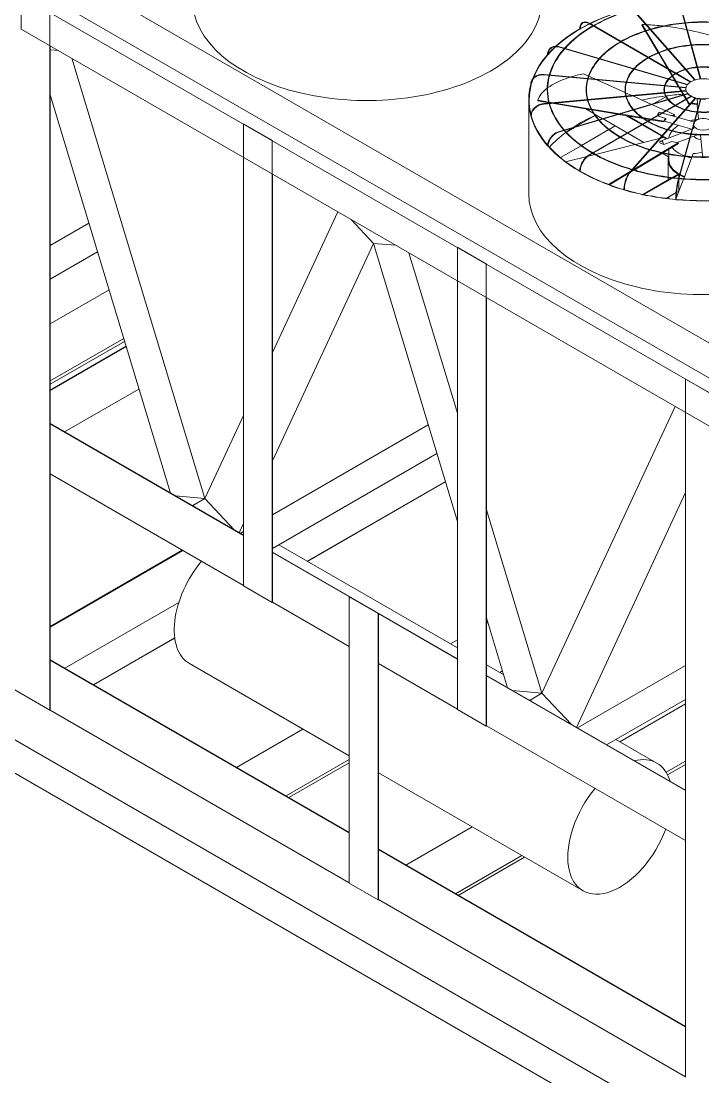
# Model space of a CAD drawing. Header units: millimetres. Extents: x -312439 to 477422, y -331570 to 212570.
# Drawn here: x 396487 to 397510, y 90153 to 91738 of the extents above; entities that cross this region are included whole.
import ezdxf

# ---------------------------------------------------------------- set-up
doc = ezdxf.new("R2010")
doc.units = ezdxf.units.MM

msp = doc.modelspace()

# ---------------------------------------------------------------- linework, layer by layer
at = {"color": 0, "linetype": 'Continuous', "lineweight": 0, "extrusion": (8.40036e-17, 0.816497, 0.57735)}
for p, q in [((394450.495, 92951.731), (398522.515, 90600.749)), ((398522.515, 89477.653), (394320.574, 91903.644)), ((394320.574, 91853.638), (398522.515, 89427.646)), ((398587.475, 90638.253), (396551.898, 91813.494)), ((396486.938, 91725.983), (396486.938, 91775.99)), ((398541.137, 90612), (396505.993, 91786.991)), ((397472.794, 91773.748), (397506.387, 91651.293)), ((397473.385, 91773.91), (397507.006, 91651.352)), ((397400.786, 91760.106), (397498.286, 91649.627)), ((397401.245, 91760.511), (397498.927, 91649.826)), ((396529.812, 91751.236), (396529.812, 90703.15)), ((398522.515, 90550.742), (396486.938, 91725.983)), ((397491.585, 91646.55), (397339.553, 91734.326)), ((397492.177, 91646.916), (397339.859, 91734.856)), ((397418.786, 91731.883), (397419.156, 91732.85)), ((397423.748, 91723.542), (397418.786, 91731.883)), ((397419.156, 91732.85), (397424.54, 91723.802)), ((397443.249, 91690.768), (397424.069, 91723.003)), ((397424.861, 91723.262), (397444.011, 91691.076)), ((396530.245, 91700.98), (396530.245, 90703.4)), ((396542.751, 91693.759), (396530.245, 91694.783)), ((397487.007, 91642.439), (397295.076, 91698.9)), ((397295.249, 91699.488), (397487.416, 91642.957)), ((396762.455, 91021.005), (396562.728, 91682.226)), ((397457.391, 91666.999), (397443.566, 91690.235)), ((397444.328, 91690.543), (397458.832, 91666.167)), ((397463.957, 91655.964), (397458.032, 91665.922)), ((397459.473, 91665.09), (397464.612, 91656.453)), ((397271.716, 91657.277), (397484.957, 91637.778)), ((397485.071, 91638.382), (397271.772, 91657.887)), ((397338.597, 91655.602), (397330.838, 91659.094)), ((397349.264, 91650.801), (397339.157, 91655.35)), ((397393.694, 91630.805), (397350.979, 91650.029)), ((397468.361, 91648.562), (397464.272, 91655.434)), ((397464.926, 91655.924), (397469.507, 91648.225)), ((397473.805, 91639.412), (397468.821, 91647.788)), ((397469.968, 91647.451), (397474.805, 91639.321)), ((397485.158, 91633.652), (397271.716, 91614.134)), ((397485.339, 91633.053), (397271.772, 91613.524)), ((397403.881, 91626.219), (397394.344, 91630.512)), ((397477.642, 91632.964), (397474.192, 91638.762)), ((397475.192, 91638.671), (397478.538, 91633.046)), ((397481.058, 91627.222), (397477.989, 91632.381)), ((397478.886, 91632.463), (397481.863, 91627.459)), ((397484.854, 91635.944), (397484.854, 91636.444)), ((396530.245, 91627.221), (396710.866, 91029.252)), ((397248.864, 91478.693), (397248.864, 91619.433)), ((397262.268, 91618.175), (397262.433, 91619.32)), ((397279.123, 91615.369), (397262.268, 91618.175)), ((397262.433, 91619.32), (397278.82, 91616.592)), ((397279.477, 91616.483), (397285.831, 91615.425)), ((397281.285, 91615.009), (397279.784, 91615.259)), ((397343.102, 91604.717), (397283.67, 91614.612)), ((397288.216, 91615.028), (397342.42, 91606.003)), ((397295.076, 91572.511), (397487.646, 91629.16)), ((397295.249, 91571.923), (397488.105, 91628.657)), ((397339.553, 91537.085), (397492.407, 91625.335)), ((397339.859, 91536.555), (397493.026, 91624.986)), ((397498.963, 91622.55), (397400.786, 91511.305)), ((397401.245, 91510.9), (397499.613, 91622.362)), ((397433.04, 91613.096), (397405.017, 91625.708)), ((397436.804, 91614.204), (397454.778, 91624.581)), ((397455.308, 91624.887), (397457.236, 91626)), ((397472.794, 91497.663), (397506.648, 91621.068)), ((397473.385, 91497.501), (397507.268, 91621.013)), ((397484.795, 91620.941), (397481.381, 91626.679)), ((397482.186, 91626.916), (397485.499, 91621.347)), ((397488.94, 91613.976), (397485.109, 91620.415)), ((397485.813, 91620.821), (397489.31, 91614.943)), ((397488.94, 91613.976), (397489.31, 91614.943)), ((397502.463, 91613.668), (397501.55, 91621.876)), ((397346.365, 91599.254), (397334.392, 91606.167)), ((397343.176, 91605.877), (397384.891, 91598.932)), ((397382.346, 91598.183), (397343.87, 91604.589)), ((397359.739, 91591.533), (397347.557, 91598.566)), ((397386.277, 91598.702), (397418.306, 91593.369)), ((397454.488, 91603.443), (397433.897, 91612.71)), ((397434.077, 91612.629), (397434.55, 91612.902)), ((397445.609, 91601.204), (397448.955, 91600.249)), ((397449.775, 91600.014), (397473.175, 91593.33)), ((397467.961, 91597.379), (397455.176, 91603.133)), ((397501.519, 91612.796), (397502.344, 91605.38)), ((397502.527, 91603.732), (397502.732, 91601.892)), ((397502.801, 91601.271), (397503.976, 91590.705)), ((396820.822, 91583.722), (396820.389, 91583.472)), ((396820.389, 91583.472), (396820.389, 90890.009)), ((396864.128, 91558.719), (396820.822, 91583.722)), ((397319.618, 91579.731), (397348.366, 91596.328)), ((397348.899, 91596.636), (397349.465, 91596.963)), ((397396.799, 91570.136), (397360.472, 91591.11)), ((397420.426, 91591.844), (397383.732, 91597.953)), ((397395.247, 91596.036), (397418.453, 91582.638)), ((397419.319, 91583.138), (397397.681, 91595.63)), ((397401.158, 91593.623), (397403.078, 91594.732)), ((397419.065, 91582.284), (397448.453, 91565.317)), ((397419.65, 91593.145), (397432.847, 91590.948)), ((397449.038, 91565.98), (397419.931, 91582.784)), ((397431.27, 91590.038), (397421.849, 91591.607)), ((397451.381, 91586.69), (397432.221, 91589.88)), ((397433.798, 91590.79), (397451.546, 91587.835)), ((397442.206, 91595.645), (397454.829, 91592.039)), ((397451.381, 91586.69), (397451.546, 91587.835)), ((397451.947, 91587.896), (397465.071, 91584.147)), ((397465.723, 91583.961), (397493.678, 91575.975)), ((397467.796, 91596.234), (397467.961, 91597.379)), ((397473.827, 91593.143), (397497.159, 91586.478)), ((397496.113, 91583.097), (397496.113, 91582.667)), ((397305.373, 91571.506), (397317.364, 91578.429)), ((397327.938, 91551.35), (397369.031, 91575.075)), ((397369.602, 91575.404), (397378.638, 91580.622)), ((397421.514, 91555.867), (397397.412, 91569.783)), ((397446.895, 91557.979), (397477.992, 91569.941)), ((397479.12, 91570.375), (397494.348, 91576.232)), ((397491.425, 91563.263), (397500.972, 91566.935)), ((397495.058, 91576.505), (397497.003, 91577.253)), ((397496.113, 91580.352), (397496.113, 91576.911)), ((397506.515, 91567.872), (397506.488, 91568.114)), ((397509.463, 91541.357), (397506.583, 91567.258)), ((396863.695, 91558.469), (396864.128, 91558.719)), ((396863.695, 91558.469), (396863.695, 90865.006)), ((397296.385, 91533.132), (397327.358, 91551.015)), ((397408.258, 91552.602), (397348.99, 91538.003)), ((397445.28, 91561.721), (397409.263, 91552.85)), ((397445.826, 91555.086), (397451.522, 91552.817)), ((397452.803, 91563.575), (397446.323, 91561.978)), ((397448.733, 91540.679), (397473.325, 91555.399)), ((397448.994, 91565.005), (397451.87, 91563.345)), ((397456.497, 91561.673), (397449.579, 91565.667)), ((397473.531, 91554.268), (397450.274, 91540.347)), ((397451.522, 91552.817), (397463.455, 91557.407)), ((397454.505, 91561.823), (397455.458, 91561.273)), ((397471.599, 91555.637), (397490.715, 91562.99)), ((397473.531, 91554.268), (397473.325, 91555.399)), ((397336.477, 91534.921), (397304.217, 91526.975)), ((397348.116, 91537.788), (397337.924, 91535.278)), ((397405.591, 91514.855), (397447.968, 91540.221)), ((397449.503, 91539.885), (397407.004, 91514.447)), ((397458.704, 91534.396), (397449.352, 91539.795)), ((397459.289, 91538.586), (397459.289, 91545.743)), ((397459.289, 91529.654), (397459.289, 91537.964)), ((397495.932, 91539.093), (397494.193, 91534.555)), ((397509.463, 91541.357), (397510.271, 91534.091)), ((397458.064, 91504.651), (397458.064, 91529.654)), ((397493.963, 91533.955), (397481.508, 91501.446)), ((396864.128, 91508.212), (396864.128, 90865.256)), ((397368.647, 91492.742), (397402.048, 91512.735)), ((397399.859, 91510.17), (397369.939, 91492.261)), ((397406.285, 91514.016), (397401.432, 91511.112)), ((397403.779, 91513.771), (397404.875, 91514.427)), ((397473.164, 91508.258), (397464.222, 91503.096)), ((397465.665, 91502.929), (397474.03, 91507.758)), ((397474.03, 91507.758), (397473.164, 91508.258)), ((397474.03, 91507.758), (397474.03, 91502.17)), ((397463.337, 91502.584), (397420.351, 91477.767)), ((397421.618, 91477.498), (397464.775, 91502.415)), ((397481.279, 91500.849), (397470.357, 91472.342)), ((397474.03, 91499.855), (397474.03, 91482.755)), ((397470.162, 91480.522), (397455.191, 91471.879)), ((397459.289, 91473.258), (397459.289, 91474.244)), ((397474.03, 91482.755), (397470.827, 91480.906)), ((397469.679, 91470.573), (397469.576, 91470.304)), ((396864.128, 91240.205), (396962.182, 91451.601)), ((397015.59, 91404.2), (396982.159, 91440.067)), ((396982.159, 91440.067), (397015.59, 91404.2)), ((396588.362, 91434.818), (396530.245, 91401.264)), ((397015.59, 91404.2), (396864.128, 91077.661)), ((397049.021, 91401.464), (397015.59, 91404.2)), ((397015.59, 91404.2), (397141.756, 90986.514)), ((397142.189, 91398.18), (397141.756, 91397.93)), ((397141.756, 91397.93), (397141.756, 90704.468)), ((397185.495, 91373.177), (397142.189, 91398.18)), ((396601.4, 91391.653), (396530.245, 91350.571)), ((397141.756, 91149.058), (397068.998, 91389.931)), ((397185.062, 91372.927), (397185.495, 91373.177)), ((397185.062, 91372.927), (397185.062, 90679.465)), ((396530.245, 91283.42), (396618.672, 91334.473)), ((397185.495, 91322.671), (397185.495, 90679.715)), ((396640.739, 91261.418), (396530.245, 91197.624)), ((396642.025, 91257.159), (396530.245, 91192.623)), ((396644.232, 91249.851), (396530.245, 91184.04)), ((396644.361, 91249.425), (396530.245, 91183.54)), ((397484.416, 91200.595), (397483.983, 91200.345)), ((397483.983, 91200.345), (397483.983, 90152.259)), ((397527.723, 91175.592), (397484.416, 91200.595)), ((396663.654, 91185.554), (396551.898, 91121.032)), ((397268.725, 90728.71), (397468.452, 91159.306)), ((396762.455, 91021.005), (396820.389, 91145.905)), ((396820.389, 90966.019), (396530.245, 91133.534)), ((396820.389, 90965.519), (396530.245, 91133.034)), ((397097.878, 91131.776), (396864.128, 90996.821)), ((397110.916, 91088.611), (396864.128, 90946.128)), ((396820.389, 90890.51), (396530.245, 91058.024)), ((397123.637, 91046.496), (396916.296, 90926.787)), ((397123.766, 91046.07), (396916.729, 90926.537)), ((397483.983, 91030.245), (397320.314, 90677.387)), ((396718.303, 91024.958), (396762.455, 91021.005)), ((396762.455, 91021.005), (396744.495, 91010.636)), ((396806.607, 90973.976), (396762.455, 91021.005)), ((396742.856, 91010.782), (396744.495, 91010.636)), ((396744.495, 91010.093), (396743.969, 91010.14)), ((396744.495, 91010.636), (396746.133, 91008.89)), ((396745.02, 91009.533), (396744.495, 91010.093)), ((397268.725, 90728.71), (397185.495, 91004.252)), ((396820.389, 90983.361), (396814.044, 90969.682)), ((396820.389, 90971.567), (396815.584, 90968.793)), ((397141.756, 90796.618), (396873.462, 90951.517)), ((396728.658, 90943.47), (396530.245, 90828.916)), ((396729.091, 90943.22), (396530.245, 90828.416)), ((396729.524, 90942.97), (396530.245, 90827.916)), ((397141.756, 90780.478), (396864.128, 90940.766)), ((396979.793, 90873.487), (396864.128, 90940.266)), ((396863.695, 90865.006), (396820.389, 90890.009)), ((396979.882, 90873.539), (396979.449, 90873.289)), ((396979.449, 90873.289), (396979.449, 90443.552)), ((396979.449, 90873.289), (397022.756, 90848.286)), ((397023.189, 90848.536), (396979.882, 90873.539)), ((396723.5, 90864.983), (396552.331, 90766.158)), ((396864.128, 90865.256), (396863.695, 90865.006)), ((396979.449, 90798.676), (396864.128, 90865.256)), ((397022.756, 90848.286), (397023.189, 90848.536)), ((397022.756, 90848.286), (397022.756, 90418.548)), ((397023.189, 90848.536), (397023.189, 90418.799)), ((397141.756, 90779.978), (397023.189, 90848.432)), ((397185.495, 90841.708), (397217.136, 90736.957)), ((397185.495, 90834.04), (397187.468, 90835.178)), ((396717.301, 90811.897), (396595.205, 90741.405)), ((396717.362, 90811.432), (396595.638, 90741.155)), ((397131.217, 90802.702), (397141.756, 90808.787)), ((396979.449, 90519.561), (396530.245, 90778.91)), ((396979.449, 90519.061), (396530.245, 90778.41)), ((396979.449, 90634.565), (396739.508, 90773.096)), ((397141.756, 90704.968), (397023.189, 90773.423)), ((397211.231, 90756.506), (397185.495, 90771.365)), ((397209.535, 90762.123), (397205.519, 90759.804)), ((397210.821, 90757.865), (397209.849, 90757.304)), ((397321.854, 90676.498), (397483.983, 90770.104)), ((396529.812, 90703.15), (396443.198, 90753.156)), ((397483.983, 90582.892), (397185.495, 90755.225)), ((397483.983, 90582.392), (397185.495, 90754.725)), ((397224.573, 90732.663), (397268.725, 90728.71)), ((397268.725, 90728.71), (397250.765, 90718.34)), ((397312.877, 90681.681), (397268.725, 90728.71)), ((397249.126, 90718.487), (397250.765, 90718.34)), ((397250.765, 90717.798), (397250.239, 90717.845)), ((397250.765, 90718.34), (397252.403, 90716.595)), ((397251.291, 90717.238), (397250.765, 90717.798)), ((397483.983, 90719.411), (397365.754, 90651.152)), ((397385.602, 90655.833), (397483.983, 90712.634)), ((396530.245, 90703.4), (396529.812, 90703.15)), ((396979.449, 90444.052), (396530.245, 90703.4)), ((397185.062, 90679.465), (397141.756, 90704.468)), ((397185.495, 90679.715), (397185.062, 90679.465)), ((397483.983, 90507.383), (397185.495, 90679.715)), ((396810.126, 90617.32), (396909.722, 90674.822)), ((397441.149, 90623.763), (397379.732, 90659.222)), ((396979.449, 90629.283), (396884.427, 90574.422)), ((396979.449, 90624.282), (396888.758, 90571.922)), ((397483.983, 90626.838), (397454.996, 90610.102)), ((397483.983, 90621.838), (397457.119, 90606.327)), ((397330.401, 90431.943), (397023.189, 90609.312)), ((397064.51, 90470.451), (397164.107, 90527.953)), ((397483.983, 90228.268), (397023.189, 90494.308)), ((397483.983, 90227.768), (397023.189, 90493.808)), ((397238.408, 90485.055), (397138.812, 90427.553)), ((397242.739, 90482.555), (397143.142, 90425.053)), ((397022.756, 90418.548), (396979.449, 90443.552)), ((397023.189, 90418.799), (397022.756, 90418.548)), ((397483.983, 90152.759), (397023.189, 90418.799))]:
    msp.add_line(p, q, dxfattribs=at)
at = {"color": 0, "linetype": 'Continuous', "lineweight": 0}
for centre, major_axis, ratio, start_param, end_param in [((397006.193, 91770.195), (262.225, 0), 0.57735027, 3.14159265, 5.49778714), ((397006.193, 91770.195), (262.225, 0), 0.57735027, 5.49778714, 6.28318531), ((397511.089, 91619.433), (-262.225, 0), 0.57735027, 5.18497578, 5.420347), ((397511.089, 91619.433), (-261.613, 0), 0.57735027, 5.18391197, 5.42016534), ((397511.089, 91619.433), (-262.225, 0), 0.57735027, 5.49895494, 5.71960027), ((397511.089, 91619.433), (-261.613, 0), 0.57735027, 5.42348567, 5.71812797), ((397325.668, 91726.486), (0.306, 0), 0.57735027, 3.14159265, 4.45055499), ((397325.884, 91726.361), (0.306, 0.004), 0.56830663, 3.91933875, 5.49013508), ((397325.884, 91726.361), (0.306, 0.004), 0.56830663, 5.49013508, 6.28318531), ((397511.089, 91619.433), (-262.225, 0), 0.57735027, 5.42365952, 5.49497613), ((397511.46, 91577.716), (-236.033, 90.421), 0.53435994, 5.28143025, 5.30747358), ((397511.46, 91577.716), (-236.033, 90.421), 0.53435994, 5.16882615, 5.27767516), ((397511.46, 91577.716), (-236.033, 90.421), 0.53435994, 5.01981164, 5.16042716), ((397511.46, 91577.716), (-236.033, 90.421), 0.53435994, 4.82892547, 5.01700645), ((397511.089, 91619.433), (-261.613, 0), 0.57735027, 5.72302025, 5.8115447), ((397511.089, 91619.433), (-262.225, 0), 0.57735027, 5.72477248, 5.80681491), ((397511.089, 91619.433), (-262.225, 0), 0.57735027, 5.81293343, 6.06853139), ((397511.089, 91619.433), (-261.613, 0), 0.57735027, 5.81194169, 6.05989612), ((397277.473, 91688.187), (0.306, 0), 0.57735027, 3.14159265, 4.76471425), ((397277.746, 91688.107), (0.306, 0.005), 0.57151893, 4.23145457, 5.8022509), ((397277.746, 91688.107), (0.306, 0.005), 0.57151893, 5.8022509, 6.28318531), ((397511.089, 91619.433), (-261.613, 0), 0.57735027, 6.07361063, 6.1250005), ((397511.254, 91577.895), (-250.189, 35.961), 0.32847114, 5.68857132, 5.96577097), ((397511.254, 91577.895), (-250.189, 35.961), 0.32847114, 5.5638228, 5.67854705), ((397511.089, 91619.433), (-262.225, 0), 0.57735027, 6.12692496, 6.43432053), ((397511.089, 91619.433), (-261.613, 0), 0.57735027, 6.12622966, 6.42356613), ((397252.135, 91643.165), (0.306, 0), 0.57735027, 3.14159265, 5.07887352), ((397252.438, 91643.137), (0.306, 0.006), 0.57529521, 4.54449158, 6.11528791), ((397252.438, 91643.137), (0.306, 0.006), 0.57529521, 6.11528791, 6.28318531), ((397511.254, 91577.895), (-250.189, 35.961), 0.32847114, 5.97285147, 6.21563734), ((397510.981, 91635.944), (-26.126, 0), 0.57735027, 0, 0.1535113), ((397510.981, 91635.944), (-26.126, 0), 0.57735027, 0.16064797, 0.46767057), ((397511.089, 91478.193), (-261.613, 0), 0.57735027, 4.93150234, 5.07303729), ((397511.089, 91478.193), (-261.613, 0), 0.57735027, 4.82966722, 4.92897782), ((397510.981, 91635.944), (-26.126, 0), 0.57735027, 0.47480723, 0.78182983), ((397511.46, 91577.716), (56.639, -21.698), 0.53435994, 2.11313401, 2.16588093), ((397510.981, 91635.944), (-26.126, 0), 0.57735027, 0.7889665, 1.0959891), ((397511.46, 91577.716), (56.639, -21.698), 0.53435994, 1.92896003, 2.09892277), ((397510.981, 91635.944), (-26.126, 0), 0.57735027, 1.10312576, 1.41014836), ((397510.981, 91635.944), (-26.126, 0), 0.57735027, 1.41728503, 1.72430763), ((397444.091, 91595.889), (1.518, 5.315), 0.36210959, 0, 1.59553316), ((397511.089, 91576.749), (-56.639, 21.698), 0.53435994, 5.26321467, 5.30747358), ((397511.089, 91576.749), (-56.639, 21.698), 0.53435994, 5.07282768, 5.24889438), ((397252.135, 91595.825), (0.306, 0), 0.57735027, 3.14159265, 5.39303278), ((397511.089, 91619.433), (-262.225, 0), 0.57735027, 0.15775002, 0.46891017), ((397252.438, 91595.853), (0.306, 0.006), 0.57926583, 4.8585762, 6.28318531), ((397511.089, 91619.433), (-261.613, 0), 0.57735027, 0.15730175, 0.46451261), ((397511.089, 91478.193), (-261.613, 0), 0.57735027, 5.3840325, 5.55660306), ((397511.089, 91478.193), (-261.613, 0), 0.57735027, 5.37596132, 5.38126597), ((397511.089, 91576.749), (-60.036, 8.629), 0.32847114, 5.98099144, 6.21563734), ((397511.254, 91577.895), (-60.036, 8.629), 0.32847114, 5.97871644, 6.21563734), ((397511.254, 91577.895), (-60.036, 8.629), 0.32847114, 5.5638228, 5.6832782), ((397511.089, 91576.749), (-60.036, 8.629), 0.32847114, 5.5638228, 5.62813447), ((397511.089, 91560.785), (-51.8, 0), 0.57735027, 4.96683838, 5.11514128), ((397511.089, 91583.097), (-14.976, 0), 0.57735027, 5.92536812, 6.32684323), ((397511.089, 91583.097), (-14.976, 0), 0.57735027, 5.49778714, 5.77222449), ((397511.089, 91560.785), (-51.8, 0), 0.57735027, 4.87254972, 4.95366352), ((397511.089, 91583.097), (-14.976, 0), 0.57735027, 3.6916997, 5.49778714), ((397511.089, 91478.193), (-261.613, 0), 0.57735027, 5.62185626, 5.79666661), ((397511.089, 91478.193), (-261.613, 0), 0.57735027, 5.56680528, 5.61877765), ((397511.089, 91560.785), (-51.8, 0), 0.57735027, 5.86480102, 6.21602236), ((397511.089, 91560.785), (-51.8, 0), 0.57735027, 5.51253118, 5.84544891), ((397511.089, 91583.097), (-14.976, 0), 0.57735027, 0.19680155, 2.90564487), ((397277.473, 91550.803), (0.306, 0), 0.57735027, 3.14159265, 5.70719205), ((397511.089, 91619.433), (-262.225, 0), 0.57735027, 0.47177952, 0.78374567), ((397277.746, 91550.883), (0.306, 0.005), 0.58304212, 5.17373692, 6.28318531), ((397511.089, 91619.433), (-261.613, 0), 0.57735027, 0.47155878, 0.78143602), ((397448.88, 91552.82), (-1.984, 5.159), 0.45270974, 4.53937854, 7.2340672), ((397510.883, 91577.881), (-59.674, -10.853), 0.34432049, 0.17725114, 0.31427448), ((397510.883, 91577.881), (-59.674, -10.853), 0.34432049, 0.59214478, 0.82906568), ((397511.089, 91568.189), (-14.976, 0), 0.57735027, 0.33102436, 1.32266509), ((397511.089, 91529.654), (-53.025, 0), 0.57735027, 6.06782521, 7.11472493), ((397511.089, 91560.785), (-51.8, 0), 0.57735027, 0.4237953, 1.00218767), ((397511.089, 91560.785), (-51.8, 0), 0.57735027, 1.01536252, 1.02030141), ((397510.719, 91577.689), (-56.425, -22.248), 0.56605864, 1.09256169, 1.32948259), ((397511.089, 91529.654), (51.8, 0), 0.57735027, 3.14159265, 3.95748476), ((397511.089, 91560.785), (-51.8, 0), 0.57735027, 1.07572241, 1.22367849), ((397325.668, 91512.505), (0.306, 0), 0.57735027, 3.14159265, 6.02135132), ((397511.089, 91619.433), (-262.225, 0), 0.57735027, 0.78582566, 1.0981183), ((397325.884, 91512.63), (0.306, 0.004), 0.58625442, 5.48989346, 6.28318531), ((397511.089, 91619.433), (-261.613, 0), 0.57735027, 0.78582268, 1.09689197), ((397511.089, 91504.651), (53.025, 0), 0.57735027, 3.14159265, 3.16714326), ((397511.089, 91504.651), (53.025, 0), 0.57735027, 3.18750947, 3.29709247), ((397511.089, 91529.654), (-53.025, 0), 0.57735027, 0.84563723, 1.00011216), ((397511.089, 91529.654), (51.8, 0), 0.57735027, 3.97206307, 4.13297879), ((397511.089, 91478.693), (262.225, 0), 0.57735027, 3.14159265, 5.49778714), ((397392.003, 91484.679), (-0.306, 0), 0.57735027, 0, 3.14159265), ((397511.089, 91619.433), (-262.225, 0), 0.57735027, 1.09988507, 1.41253331), ((397392.142, 91484.837), (-0.306, -0.003), 0.58858829, 2.66526492, 3.14159265), ((397511.089, 91619.433), (-261.613, 0), 0.57735027, 1.10009806, 1.41183555), ((397511.089, 91473.258), (51.8, 0), 0.57735027, 3.14159265, 3.20480352), ((397511.089, 91504.651), (53.025, 0), 0.57735027, 3.93854132, 3.94538109), ((397469.984, 91470.051), (-0.306, 0), 0.57735027, 0, 3.14159265), ((397511.089, 91619.433), (-262.225, 0), 0.57735027, 1.41395443, 1.72703399), ((397470.032, 91470.225), (-0.306, -0.001), 0.58981528, 2.98275574, 3.14159265), ((397511.089, 91619.433), (-261.613, 0), 0.57735027, 1.41438998, 1.72636703), ((396794.881, 90869.006), (55.374, 95.91), 0.57735027, 1.28354798, 3.14159265), ((397385.775, 90527.853), (55.374, 95.91), 0.57735027, 5.77532251, 6.79104811), ((397385.775, 90527.853), (55.374, 95.91), 0.57735027, 1.28354798, 4.99963733)]:
    msp.add_ellipse(centre, major_axis=major_axis, ratio=ratio, start_param=start_param, end_param=end_param, dxfattribs=at)
msp.add_ellipse((397510.981, 91636.444), major_axis=(26.126, 0), ratio=0.57735027, dxfattribs=at)
for points, knots in [([(397404.512, 91755.884), (397396.839, 91753.623), (397389.381, 91751.118), (397369.149, 91743.43), (397356.972, 91737.722), (397345.895, 91731.372)], [5.969568609, 5.969568609, 5.969568609, 5.969568609, 6.07987049, 6.07987049, 6.279664829, 6.279664829, 6.279664829, 6.279664829]), ([(397404.96, 91755.377), (397397.186, 91753.095), (397389.635, 91750.561), (397369.484, 91742.9), (397357.458, 91737.271), (397346.508, 91731.017)], [5.968252547, 5.968252547, 5.968252547, 5.968252547, 6.080123705, 6.080123705, 6.277802395, 6.277802395, 6.277802395, 6.277802395]), ([(397325.362, 91726.486), (397325.362, 91728.211), (397325.598, 91729.806), (397326.531, 91732.585), (397327.23, 91733.769), (397329.029, 91735.589), (397330.127, 91736.225), (397332.595, 91736.877), (397333.962, 91736.894), (397336.826, 91736.325), (397338.326, 91735.737), (397339.833, 91734.871), (397339.846, 91734.864), (397339.859, 91734.856)], [0, 0, 0, 0, 0.31415927, 0.31415927, 0.62831853, 0.62831853, 0.94110389, 0.94110389, 1.25385554, 1.25385554, 1.5680148, 1.5680148, 1.57079633, 1.57079633, 1.57079633, 1.57079633]), ([(397339.553, 91734.326), (397338.116, 91735.156), (397336.684, 91735.716), (397333.984, 91736.251), (397332.718, 91736.226), (397330.467, 91735.613), (397329.48, 91735.025), (397327.857, 91733.332), (397327.221, 91732.223), (397326.376, 91729.576), (397326.168, 91728.038), (397326.191, 91726.365)], [4.71238898, 4.71238898, 4.71238898, 4.71238898, 5.02965702, 5.02965702, 5.34692506, 5.34692506, 5.6641931, 5.6641931, 5.98146114, 5.98146114, 6.29872918, 6.29872918, 6.29872918, 6.29872918]), ([(397431.045, 91725.819), (397425.294, 91724.125), (397419.705, 91722.247), (397404.585, 91716.502), (397395.494, 91712.246), (397387.218, 91707.514)], [5.969697574, 5.969697574, 5.969697574, 5.969697574, 6.079826141, 6.079826141, 6.278416157, 6.278416157, 6.278416157, 6.278416157]), ([(397431.492, 91725.312), (397425.642, 91723.596), (397419.959, 91721.69), (397404.92, 91715.972), (397395.981, 91711.796), (397387.832, 91707.159)], [5.967943534, 5.967943534, 5.967943534, 5.967943534, 6.080163549, 6.080163549, 6.275928488, 6.275928488, 6.275928488, 6.275928488]), ([(397483.247, 91735.645), (397477.261, 91735.093), (397471.325, 91734.362), (397453.809, 91731.652), (397442.471, 91729.153), (397431.694, 91726.009)], [5.656180239, 5.656180239, 5.656180239, 5.656180239, 5.759597032, 5.759597032, 5.965559247, 5.965559247, 5.965559247, 5.965559247]), ([(397483.411, 91735.045), (397477.356, 91734.489), (397471.35, 91733.749), (397453.94, 91731.047), (397442.768, 91728.587), (397432.142, 91725.502)], [5.655555096, 5.655555096, 5.655555096, 5.655555096, 5.760393005, 5.760393005, 5.963794801, 5.963794801, 5.963794801, 5.963794801]), ([(397538.095, 91735.701), (397532.512, 91736.205), (397526.886, 91736.552), (397508.768, 91737.164), (397496.215, 91736.814), (397483.866, 91735.701)], [5.342961408, 5.342961408, 5.342961408, 5.342961408, 5.439381682, 5.439381682, 5.65261288, 5.65261288, 5.65261288, 5.65261288]), ([(397537.931, 91735.101), (397532.324, 91735.605), (397526.674, 91735.951), (397508.666, 91736.546), (397496.248, 91736.198), (397484.031, 91735.101)], [5.343593919, 5.343593919, 5.343593919, 5.343593919, 5.440608542, 5.440608542, 5.651980368, 5.651980368, 5.651980368, 5.651980368]), ([(397277.167, 91688.187), (397277.167, 91689.92), (397277.466, 91691.57), (397278.642, 91694.539), (397279.518, 91695.858), (397281.759, 91698.025), (397283.122, 91698.873), (397286.194, 91700.014), (397287.901, 91700.308), (397291.489, 91700.321), (397293.37, 91700.04), (397295.249, 91699.488)], [4.71238898, 4.71238898, 4.71238898, 4.71238898, 5.02654825, 5.02654825, 5.34070751, 5.34070751, 5.65486678, 5.65486678, 5.96902604, 5.96902604, 6.28318531, 6.28318531, 6.28318531, 6.28318531]), ([(397295.076, 91698.9), (397293.26, 91699.434), (397291.448, 91699.701), (397288.013, 91699.678), (397286.392, 91699.388), (397283.499, 91698.288), (397282.228, 91697.478), (397280.154, 91695.42), (397279.35, 91694.171), (397278.284, 91691.348), (397278.024, 91689.774), (397278.052, 91688.112)], [0, 0, 0, 0, 0.31726804, 0.31726804, 0.63453608, 0.63453608, 0.95180412, 0.95180412, 1.26907216, 1.26907216, 1.5863402, 1.5863402, 1.5863402, 1.5863402]), ([(397302.217, 91696.799), (397301.991, 91696.544), (397301.767, 91696.289), (397290.927, 91683.819), (397283.53, 91670.665), (397279.694, 91657.163)], [0.313878458, 0.313878458, 0.313878458, 0.313878458, 0.320221713, 0.320221713, 0.622853699, 0.622853699, 0.622853699, 0.622853699]), ([(397302.866, 91696.608), (397302.593, 91696.301), (397302.322, 91695.993), (397291.49, 91683.547), (397284.137, 91670.491), (397280.315, 91657.106)], [0.31209175, 0.31209175, 0.31209175, 0.31209175, 0.319777688, 0.319777688, 0.622021393, 0.622021393, 0.622021393, 0.622021393]), ([(397457.57, 91695.764), (397453.745, 91694.636), (397450.027, 91693.386), (397440.017, 91689.584), (397434.01, 91686.779), (397428.532, 91683.661)], [5.970031638, 5.970031638, 5.970031638, 5.970031638, 6.079735709, 6.079735709, 6.27604568, 6.27604568, 6.27604568, 6.27604568]), ([(397458.017, 91695.257), (397454.093, 91694.107), (397450.281, 91692.829), (397440.352, 91689.053), (397434.497, 91686.328), (397429.147, 91683.306)], [5.967402994, 5.967402994, 5.967402994, 5.967402994, 6.080241142, 6.080241142, 6.272301643, 6.272301643, 6.272301643, 6.272301643]), ([(397492.387, 91702.328), (397488.424, 91701.961), (397484.493, 91701.477), (397472.886, 91699.683), (397465.369, 91698.03), (397458.219, 91695.954)], [5.656833861, 5.656833861, 5.656833861, 5.656833861, 5.759392541, 5.759392541, 5.963834611, 5.963834611, 5.963834611, 5.963834611]), ([(397492.551, 91701.728), (397488.518, 91701.357), (397484.518, 91700.864), (397473.017, 91699.077), (397465.666, 91697.465), (397458.667, 91695.446)], [5.655898687, 5.655898687, 5.655898687, 5.655898687, 5.760585087, 5.760585087, 5.961182609, 5.961182609, 5.961182609, 5.961182609]), ([(397528.955, 91702.385), (397525.282, 91702.713), (397521.581, 91702.941), (397509.572, 91703.349), (397501.222, 91703.119), (397493.006, 91702.385)], [5.344083025, 5.344083025, 5.344083025, 5.344083025, 5.43906993, 5.43906993, 5.651491262, 5.651491262, 5.651491262, 5.651491262]), ([(397528.791, 91701.784), (397525.094, 91702.113), (397521.369, 91702.339), (397509.469, 91702.73), (397501.255, 91702.503), (397493.171, 91701.784)], [5.345034743, 5.345034743, 5.345034743, 5.345034743, 5.440908119, 5.440908119, 5.650539545, 5.650539545, 5.650539545, 5.650539545]), ([(397354.282, 91681.483), (397354.106, 91681.283), (397353.931, 91681.083), (397345.837, 91671.771), (397340.301, 91661.959), (397337.405, 91651.885)], [0.313684892, 0.313684892, 0.313684892, 0.313684892, 0.320295327, 0.320295327, 0.620933537, 0.620933537, 0.620933537, 0.620933537]), ([(397354.932, 91681.292), (397354.708, 91681.04), (397354.486, 91680.788), (397346.4, 91671.499), (397340.908, 91661.786), (397338.026, 91651.828)], [0.311300826, 0.311300826, 0.311300826, 0.311300826, 0.319703609, 0.319703609, 0.619804355, 0.619804355, 0.619804355, 0.619804355]), ([(397406.34, 91666.169), (397406.215, 91666.028), (397406.091, 91665.886), (397400.743, 91659.731), (397397.069, 91653.258), (397395.114, 91646.608)], [0.313449561, 0.313449561, 0.313449561, 0.313449561, 0.320442121, 0.320442121, 0.617279154, 0.617279154, 0.617279154, 0.617279154]), ([(397406.989, 91665.978), (397406.817, 91665.784), (397406.646, 91665.591), (397401.307, 91659.459), (397397.677, 91653.085), (397395.736, 91646.551)], [0.309869524, 0.309869524, 0.309869524, 0.309869524, 0.319555491, 0.319555491, 0.6155298, 0.6155298, 0.6155298, 0.6155298]), ([(397484.094, 91665.708), (397482.196, 91665.147), (397480.349, 91664.526), (397475.449, 91662.665), (397472.526, 91661.311), (397469.847, 91659.808)], [5.971027085, 5.971027085, 5.971027085, 5.971027085, 6.079450902, 6.079450902, 6.268989551, 6.268989551, 6.268989551, 6.268989551]), ([(397484.542, 91665.201), (397482.543, 91664.618), (397480.603, 91663.969), (397475.785, 91662.135), (397473.014, 91660.859), (397470.465, 91659.451)], [5.965784222, 5.965784222, 5.965784222, 5.965784222, 6.080457054, 6.080457054, 6.261427424, 6.261427424, 6.261427424, 6.261427424]), ([(397501.527, 91669.011), (397499.586, 91668.829), (397497.662, 91668.591), (397491.964, 91667.713), (397488.267, 91666.907), (397484.744, 91665.897)], [5.658782407, 5.658782407, 5.658782407, 5.658782407, 5.758767531, 5.758767531, 5.958695273, 5.958695273, 5.958695273, 5.958695273]), ([(397501.691, 91668.411), (397499.68, 91668.225), (397497.687, 91667.978), (397492.095, 91667.108), (397488.564, 91666.342), (397485.193, 91665.388)], [5.656927194, 5.656927194, 5.656927194, 5.656927194, 5.761143513, 5.761143513, 5.953359635, 5.953359635, 5.953359635, 5.953359635]), ([(397519.816, 91669.067), (397518.052, 91669.222), (397516.277, 91669.33), (397510.376, 91669.533), (397506.229, 91669.425), (397502.146, 91669.067)], [5.347426779, 5.347426779, 5.347426779, 5.347426779, 5.438124778, 5.438124778, 5.648147509, 5.648147509, 5.648147509, 5.648147509]), ([(397519.651, 91668.467), (397517.864, 91668.621), (397516.066, 91668.728), (397510.273, 91668.915), (397506.262, 91668.808), (397502.311, 91668.467)], [5.349347746, 5.349347746, 5.349347746, 5.349347746, 5.44178794, 5.44178794, 5.646226541, 5.646226541, 5.646226541, 5.646226541]), ([(397251.829, 91643.165), (397251.829, 91644.901), (397252.162, 91646.609), (397253.461, 91649.795), (397254.427, 91651.273), (397256.891, 91653.852), (397258.389, 91654.953), (397261.769, 91656.673), (397263.65, 91657.293), (397267.612, 91657.995), (397269.692, 91658.077), (397271.772, 91657.887)], [4.71238898, 4.71238898, 4.71238898, 4.71238898, 5.02654825, 5.02654825, 5.34070751, 5.34070751, 5.65486678, 5.65486678, 5.96902604, 5.96902604, 6.28318531, 6.28318531, 6.28318531, 6.28318531]), ([(397271.716, 91657.277), (397269.701, 91657.461), (397267.686, 91657.379), (397263.863, 91656.691), (397262.054, 91656.085), (397258.823, 91654.414), (397257.401, 91653.35), (397255.082, 91650.871), (397254.185, 91649.457), (397253.001, 91646.419), (397252.713, 91644.795), (397252.744, 91643.143)], [6.28318531, 6.28318531, 6.28318531, 6.28318531, 6.60045335, 6.60045335, 6.91772139, 6.91772139, 7.23498943, 7.23498943, 7.55225747, 7.55225747, 7.86952551, 7.86952551, 7.86952551, 7.86952551]), ([(397279.526, 91656.563), (397279.367, 91655.985), (397279.214, 91655.407), (397275.715, 91641.588), (397275.782, 91628.054), (397279.265, 91614.824)], [0.627332105, 0.627332105, 0.627332105, 0.627332105, 0.640266345, 0.640266345, 0.936226498, 0.936226498, 0.936226498, 0.936226498]), ([(397280.146, 91656.506), (397279.984, 91655.921), (397279.828, 91655.336), (397276.325, 91641.55), (397276.394, 91628.069), (397279.883, 91614.881)], [0.626532546, 0.626532546, 0.626532546, 0.626532546, 0.639730865, 0.639730865, 0.93697289, 0.93697289, 0.93697289, 0.93697289]), ([(397337.236, 91651.286), (397337.111, 91650.834), (397336.991, 91650.382), (397334.379, 91640.058), (397334.411, 91629.967), (397336.97, 91620.101)], [0.626894425, 0.626894425, 0.626894425, 0.626894425, 0.64035432, 0.64035432, 0.934046113, 0.934046113, 0.934046113, 0.934046113]), ([(397337.856, 91651.229), (397337.728, 91650.77), (397337.605, 91650.311), (397334.989, 91640.02), (397335.023, 91629.982), (397337.588, 91620.157)], [0.625823339, 0.625823339, 0.625823339, 0.625823339, 0.639640725, 0.639640725, 0.935020544, 0.935020544, 0.935020544, 0.935020544]), ([(397394.942, 91646.009), (397394.853, 91645.687), (397394.767, 91645.365), (397393.042, 91638.536), (397393.039, 91631.885), (397394.679, 91625.378)], [0.62618978, 0.62618978, 0.62618978, 0.62618978, 0.640529073, 0.640529073, 0.92987427, 0.92987427, 0.92987427, 0.92987427]), ([(397395.562, 91645.952), (397395.47, 91645.623), (397395.382, 91645.293), (397393.652, 91638.498), (397393.651, 91631.9), (397395.297, 91625.434)], [0.624570614, 0.624570614, 0.624570614, 0.624570614, 0.639459803, 0.639459803, 0.931276173, 0.931276173, 0.931276173, 0.931276173]), ([(397458.398, 91650.855), (397458.325, 91650.772), (397458.252, 91650.689), (397455.649, 91647.69), (397453.838, 91644.556), (397452.827, 91641.331)], [0.312750872, 0.312750872, 0.312750872, 0.312750872, 0.320879059, 0.320879059, 0.606463722, 0.606463722, 0.606463722, 0.606463722]), ([(397459.048, 91650.664), (397458.927, 91650.529), (397458.807, 91650.394), (397456.214, 91647.419), (397454.447, 91644.384), (397453.451, 91641.274)], [0.30556743, 0.30556743, 0.30556743, 0.30556743, 0.319111449, 0.319111449, 0.602636289, 0.602636289, 0.602636289, 0.602636289]), ([(397452.649, 91640.732), (397452.595, 91640.54), (397452.544, 91640.348), (397451.704, 91637.014), (397451.67, 91633.803), (397452.395, 91630.656)], [0.62410482, 0.62410482, 0.62410482, 0.62410482, 0.641043847, 0.641043847, 0.917531439, 0.917531439, 0.917531439, 0.917531439]), ([(397453.27, 91640.675), (397453.212, 91640.476), (397453.158, 91640.276), (397452.315, 91636.976), (397452.282, 91633.817), (397453.01, 91630.712)], [0.620791849, 0.620791849, 0.620791849, 0.620791849, 0.638911942, 0.638911942, 0.919977866, 0.919977866, 0.919977866, 0.919977866]), ([(397452.542, 91630.054), (397452.612, 91629.79), (397452.686, 91629.526), (397453.701, 91626.174), (397455.369, 91623.167), (397457.702, 91620.351)], [0.935166873, 0.935166873, 0.935166873, 0.935166873, 0.958438347, 0.958438347, 1.231604802, 1.231604802, 1.231604802, 1.231604802]), ([(397453.161, 91630.111), (397453.23, 91629.852), (397453.304, 91629.595), (397454.32, 91626.299), (397455.992, 91623.328), (397458.342, 91620.54)], [0.938139711, 0.938139711, 0.938139711, 0.938139711, 0.961568512, 0.961568512, 1.238285593, 1.238285593, 1.238285593, 1.238285593]), ([(397251.829, 91595.825), (397251.829, 91597.562), (397252.162, 91599.326), (397253.456, 91602.736), (397254.416, 91604.382), (397256.869, 91607.397), (397258.36, 91608.766), (397261.728, 91611.096), (397263.604, 91612.058), (397267.558, 91613.481), (397269.637, 91613.944), (397271.716, 91614.134)], [4.71238898, 4.71238898, 4.71238898, 4.71238898, 5.02654825, 5.02654825, 5.34070751, 5.34070751, 5.65486678, 5.65486678, 5.96902604, 5.96902604, 6.28318531, 6.28318531, 6.28318531, 6.28318531]), ([(397279.425, 91614.224), (397279.654, 91613.379), (397279.897, 91612.536), (397284.1, 91598.748), (397291.327, 91586.144), (397301.524, 91574.408)], [0.940704813, 0.940704813, 0.940704813, 0.940704813, 0.959606991, 0.959606991, 1.25038008, 1.25038008, 1.25038008, 1.25038008]), ([(397280.045, 91614.28), (397280.273, 91613.442), (397280.515, 91612.605), (397284.72, 91598.874), (397291.952, 91586.307), (397302.171, 91574.598)], [0.941484137, 0.941484137, 0.941484137, 0.941484137, 0.960393443, 0.960393443, 1.252136051, 1.252136051, 1.252136051, 1.252136051]), ([(397337.129, 91619.5), (397337.305, 91618.847), (397337.493, 91618.194), (397340.633, 91607.884), (397346.004, 91598.481), (397353.575, 91589.72)], [0.940006782, 0.940006782, 0.940006782, 0.940006782, 0.959476369, 0.959476369, 1.248204921, 1.248204921, 1.248204921, 1.248204921]), ([(397337.748, 91619.557), (397337.924, 91618.909), (397338.111, 91618.263), (397341.253, 91608.01), (397346.629, 91598.644), (397354.221, 91589.91)], [0.941039757, 0.941039757, 0.941039757, 0.941039757, 0.960524402, 0.960524402, 1.25053309, 1.25053309, 1.25053309, 1.25053309]), ([(397394.835, 91624.777), (397394.958, 91624.318), (397395.089, 91623.86), (397397.167, 91617.029), (397400.685, 91610.824), (397405.636, 91605.035)], [0.938784161, 0.938784161, 0.938784161, 0.938784161, 0.9592157, 0.9592157, 1.244022029, 1.244022029, 1.244022029, 1.244022029]), ([(397395.454, 91624.834), (397395.577, 91624.381), (397395.707, 91623.929), (397397.787, 91617.154), (397401.31, 91610.986), (397406.28, 91605.224)], [0.940317759, 0.940317759, 0.940317759, 0.940317759, 0.96078603, 0.96078603, 1.247476326, 1.247476326, 1.247476326, 1.247476326]), ([(397458.134, 91619.84), (397458.381, 91619.555), (397458.634, 91619.272), (397461.44, 91616.24), (397464.635, 91613.697), (397468.36, 91611.452)], [1.248203711, 1.248203711, 1.248203711, 1.248203711, 1.276087237, 1.276087237, 1.549277559, 1.549277559, 1.549277559, 1.549277559]), ([(397458.781, 91620.03), (397459.034, 91619.743), (397459.294, 91619.458), (397462.092, 91616.49), (397465.266, 91614.001), (397468.967, 91611.802)], [1.255202198, 1.255202198, 1.255202198, 1.255202198, 1.283942255, 1.283942255, 1.556442821, 1.556442821, 1.556442821, 1.556442821]), ([(397271.772, 91613.524), (397269.757, 91613.34), (397267.74, 91612.889), (397263.909, 91611.498), (397262.095, 91610.559), (397258.852, 91608.289), (397257.423, 91606.958), (397255.092, 91604.04), (397254.19, 91602.453), (397253.001, 91599.185), (397252.713, 91597.505), (397252.744, 91595.859)], [0, 0, 0, 0, 0.31726804, 0.31726804, 0.63453608, 0.63453608, 0.95180412, 0.95180412, 1.26907216, 1.26907216, 1.5863402, 1.5863402, 1.5863402, 1.5863402]), ([(397406.076, 91604.526), (397406.529, 91604.007), (397406.994, 91603.491), (397412.704, 91597.35), (397419.315, 91592.156), (397427.042, 91587.597)], [1.252387197, 1.252387197, 1.252387197, 1.252387197, 1.278033418, 1.278033418, 1.559972811, 1.559972811, 1.559972811, 1.559972811]), ([(397406.723, 91604.716), (397407.183, 91604.195), (397407.654, 91603.677), (397413.356, 91597.601), (397419.947, 91592.461), (397427.651, 91587.949)], [1.255920698, 1.255920698, 1.255920698, 1.255920698, 1.28197401, 1.28197401, 1.563617022, 1.563617022, 1.563617022, 1.563617022]), ([(397468.963, 91611.093), (397469.413, 91610.83), (397469.869, 91610.571), (397474.233, 91608.178), (397478.638, 91606.35), (397483.385, 91604.899)], [1.563926598, 1.563926598, 1.563926598, 1.563926598, 1.596385936, 1.596385936, 1.869406357, 1.869406357, 1.869406357, 1.869406357]), ([(397469.575, 91611.446), (397470.021, 91611.189), (397470.474, 91610.936), (397474.79, 91608.602), (397479.142, 91606.819), (397483.831, 91605.404)], [1.571256097, 1.571256097, 1.571256097, 1.571256097, 1.603582631, 1.603582631, 1.874546977, 1.874546977, 1.874546977, 1.874546977]), ([(397484.031, 91604.705), (397484.652, 91604.521), (397485.28, 91604.343), (397490.778, 91602.852), (397495.956, 91601.92), (397501.255, 91601.409)], [1.881738015, 1.881738015, 1.881738015, 1.881738015, 1.917267223, 1.917267223, 2.190527717, 2.190527717, 2.190527717, 2.190527717]), ([(397484.478, 91605.212), (397485.1, 91605.03), (397485.728, 91604.854), (397491.14, 91603.407), (397496.221, 91602.504), (397501.419, 91602.008)], [1.886971712, 1.886971712, 1.886971712, 1.886971712, 1.922692997, 1.922692997, 2.192354044, 2.192354044, 2.192354044, 2.192354044]), ([(397501.874, 91601.351), (397502.59, 91601.286), (397503.308, 91601.229), (397509.361, 91600.814), (397514.781, 91600.872), (397520.088, 91601.351)], [2.201162614, 2.201162614, 2.201162614, 2.201162614, 2.238023956, 2.238023956, 2.511226367, 2.511226367, 2.511226367, 2.511226367]), ([(397501.963, 91612.723), (397502.068, 91612.997), (397502.208, 91613.275), (397502.408, 91613.586), (397502.435, 91613.627), (397502.463, 91613.668)], [0, 0, 0, 0, 1.70088685, 1.70088685, 1.95775293, 1.95775293, 1.95775293, 1.95775293]), ([(397502.039, 91601.951), (397502.789, 91601.884), (397503.542, 91601.826), (397509.488, 91601.432), (397514.759, 91601.491), (397519.923, 91601.951)], [2.203054698, 2.203054698, 2.203054698, 2.203054698, 2.241935727, 2.241935727, 2.509334283, 2.509334283, 2.509334283, 2.509334283]), ([(397354.018, 91589.212), (397354.678, 91588.459), (397355.354, 91587.71), (397363.968, 91578.459), (397373.996, 91570.615), (397385.727, 91563.744)], [1.253796383, 1.253796383, 1.253796383, 1.253796383, 1.27868669, 1.27868669, 1.563566296, 1.563566296, 1.563566296, 1.563566296]), ([(397354.666, 91589.402), (397355.332, 91588.647), (397356.014, 91587.896), (397364.621, 91578.711), (397374.629, 91570.921), (397386.337, 91564.096)], [1.256159722, 1.256159722, 1.256159722, 1.256159722, 1.281316619, 1.281316619, 1.566009506, 1.566009506, 1.566009506, 1.566009506]), ([(397427.65, 91587.241), (397428.502, 91586.745), (397429.366, 91586.258), (397438.181, 91581.44), (397447.167, 91577.748), (397456.859, 91574.842)], [1.56734097, 1.56734097, 1.56734097, 1.56734097, 1.598190902, 1.598190902, 1.877141636, 1.877141636, 1.877141636, 1.877141636]), ([(397428.262, 91587.594), (397429.11, 91587.104), (397429.971, 91586.622), (397438.738, 91581.865), (397447.672, 91578.218), (397457.305, 91575.348)], [1.57102631, 1.57102631, 1.57102631, 1.57102631, 1.601801193, 1.601801193, 1.879744578, 1.879744578, 1.879744578, 1.879744578]), ([(397454.829, 91592.039), (397454.817, 91591.985), (397454.806, 91591.932), (397454.723, 91591.526), (397454.664, 91591.181), (397454.617, 91590.857)], [52.47056241, 52.47056241, 52.47056241, 52.47056241, 52.72742849, 52.72742849, 54.42831534, 54.42831534, 54.42831534, 54.42831534]), ([(397277.167, 91550.803), (397277.167, 91552.536), (397277.466, 91554.35), (397278.628, 91557.971), (397279.491, 91559.776), (397281.696, 91563.205), (397283.037, 91564.829), (397286.068, 91567.738), (397287.758, 91569.024), (397291.323, 91571.134), (397293.198, 91571.958), (397295.076, 91572.511)], [4.71238898, 4.71238898, 4.71238898, 4.71238898, 5.02654825, 5.02654825, 5.34070751, 5.34070751, 5.65486678, 5.65486678, 5.96902604, 5.96902604, 6.28318531, 6.28318531, 6.28318531, 6.28318531]), ([(397295.249, 91571.923), (397293.433, 91571.389), (397291.614, 91570.588), (397288.155, 91568.53), (397286.516, 91567.273), (397283.583, 91564.432), (397282.29, 91562.847), (397280.179, 91559.511), (397279.362, 91557.76), (397278.284, 91554.27), (397278.024, 91552.532), (397278.052, 91550.889)], [6.28318531, 6.28318531, 6.28318531, 6.28318531, 6.60045335, 6.60045335, 6.91772139, 6.91772139, 7.23498943, 7.23498943, 7.55225747, 7.55225747, 7.86952551, 7.86952551, 7.86952551, 7.86952551]), ([(397301.968, 91573.9), (397302.832, 91572.916), (397303.717, 91571.938), (397315.235, 91559.579), (397328.684, 91549.082), (397344.423, 91539.897)], [1.254579194, 1.254579194, 1.254579194, 1.254579194, 1.279014174, 1.279014174, 1.565428333, 1.565428333, 1.565428333, 1.565428333]), ([(397302.616, 91574.091), (397303.486, 91573.104), (397304.377, 91572.124), (397315.888, 91559.83), (397329.317, 91549.388), (397345.034, 91540.249)], [1.256354938, 1.256354938, 1.256354938, 1.256354938, 1.28098769, 1.28098769, 1.567266065, 1.567266065, 1.567266065, 1.567266065]), ([(397457.506, 91574.649), (397458.736, 91574.286), (397459.977, 91573.935), (397471.021, 91570.952), (397481.447, 91569.094), (397492.115, 91568.091)], [1.883338643, 1.883338643, 1.883338643, 1.883338643, 1.918634032, 1.918634032, 2.194800984, 2.194800984, 2.194800984, 2.194800984]), ([(397457.953, 91575.156), (397459.184, 91574.795), (397460.425, 91574.446), (397471.383, 91571.508), (397481.712, 91569.678), (397492.279, 91568.691)], [1.885964981, 1.885964981, 1.885964981, 1.885964981, 1.921355963, 1.921355963, 2.195728891, 2.195728891, 2.195728891, 2.195728891]), ([(397492.734, 91568.034), (397494.237, 91567.897), (397495.744, 91567.778), (397507.874, 91566.953), (397518.664, 91567.074), (397529.228, 91568.034)], [2.200143582, 2.200143582, 2.200143582, 2.200143582, 2.239013674, 2.239013674, 2.512245398, 2.512245398, 2.512245398, 2.512245398]), ([(397492.899, 91568.634), (397494.436, 91568.495), (397495.979, 91568.374), (397508.002, 91567.571), (397518.643, 91567.693), (397529.063, 91568.634)], [2.201088033, 2.201088033, 2.201088033, 2.201088033, 2.240976186, 2.240976186, 2.511300948, 2.511300948, 2.511300948, 2.511300948]), ([(397386.336, 91563.388), (397387.59, 91562.661), (397388.864, 91561.944), (397402.129, 91554.703), (397415.698, 91549.147), (397430.334, 91544.786)], [1.568488171, 1.568488171, 1.568488171, 1.568488171, 1.598793498, 1.598793498, 1.87973748, 1.87973748, 1.87973748, 1.87973748]), ([(397386.948, 91563.742), (397388.199, 91563.02), (397389.468, 91562.309), (397402.686, 91555.128), (397416.203, 91549.617), (397430.78, 91545.292)], [1.570949671, 1.570949671, 1.570949671, 1.570949671, 1.601202981, 1.601202981, 1.881480076, 1.881480076, 1.881480076, 1.881480076]), ([(397325.362, 91512.505), (397325.362, 91514.23), (397325.598, 91516.085), (397326.517, 91519.88), (397327.199, 91521.82), (397328.943, 91525.598), (397330.004, 91527.437), (397332.405, 91530.837), (397333.743, 91532.397), (397336.571, 91535.09), (397338.059, 91536.223), (397339.553, 91537.085)], [0, 0, 0, 0, 0.31415927, 0.31415927, 0.62831853, 0.62831853, 0.9424778, 0.9424778, 1.25663706, 1.25663706, 1.57079633, 1.57079633, 1.57079633, 1.57079633]), ([(397339.859, 91536.555), (397338.422, 91535.725), (397336.979, 91534.626), (397334.232, 91531.999), (397332.929, 91530.471), (397330.596, 91527.141), (397329.567, 91525.34), (397327.886, 91521.645), (397327.235, 91519.753), (397326.376, 91516.07), (397326.168, 91514.28), (397326.191, 91512.634)], [4.71238898, 4.71238898, 4.71238898, 4.71238898, 5.02965702, 5.02965702, 5.34692506, 5.34692506, 5.6641931, 5.6641931, 5.98146114, 5.98146114, 6.29872918, 6.29872918, 6.29872918, 6.29872918]), ([(397345.033, 91539.542), (397346.686, 91538.584), (397348.364, 91537.641), (397366.079, 91527.976), (397384.233, 91520.555), (397403.817, 91514.739)], [1.569123411, 1.569123411, 1.569123411, 1.569123411, 1.599094963, 1.599094963, 1.881077188, 1.881077188, 1.881077188, 1.881077188]), ([(397345.645, 91539.895), (397347.295, 91538.943), (397348.969, 91538.006), (397366.636, 91528.402), (397384.738, 91521.026), (397404.263, 91515.245)], [1.570971435, 1.570971435, 1.570971435, 1.570971435, 1.600903054, 1.600903054, 1.882386952, 1.882386952, 1.882386952, 1.882386952]), ([(397430.981, 91544.594), (397432.819, 91544.052), (397434.674, 91543.528), (397451.264, 91539.053), (397466.938, 91536.268), (397482.975, 91534.774)], [1.883875801, 1.883875801, 1.883875801, 1.883875801, 1.919089471, 1.919089471, 2.196234399, 2.196234399, 2.196234399, 2.196234399]), ([(397431.428, 91545.101), (397433.267, 91544.561), (397435.122, 91544.039), (397451.625, 91539.608), (397467.203, 91536.853), (397483.139, 91535.374)], [1.885628814, 1.885628814, 1.885628814, 1.885628814, 1.920906074, 1.920906074, 2.196856306, 2.196856306, 2.196856306, 2.196856306]), ([(397483.594, 91534.717), (397485.884, 91534.509), (397488.18, 91534.326), (397506.387, 91533.092), (397522.548, 91533.277), (397538.367, 91534.717)], [2.199801758, 2.199801758, 2.199801758, 2.199801758, 2.239342851, 2.239342851, 2.512587222, 2.512587222, 2.512587222, 2.512587222]), ([(397483.759, 91535.317), (397486.083, 91535.106), (397488.414, 91534.923), (397506.514, 91533.71), (397522.526, 91533.896), (397538.203, 91535.317)], [2.200431033, 2.200431033, 2.200431033, 2.200431033, 2.240652634, 2.240652634, 2.511957948, 2.511957948, 2.511957948, 2.511957948]), ([(397391.696, 91484.679), (397391.696, 91486.395), (397391.847, 91488.276), (397392.435, 91492.192), (397392.871, 91494.226), (397393.987, 91498.253), (397394.666, 91500.245), (397396.203, 91503.995), (397397.06, 91505.752), (397398.872, 91508.863), (397399.826, 91510.217), (397400.786, 91511.305)], [4.71238898, 4.71238898, 4.71238898, 4.71238898, 5.02654825, 5.02654825, 5.34070751, 5.34070751, 5.65486678, 5.65486678, 5.96902604, 5.96902604, 6.28318531, 6.28318531, 6.28318531, 6.28318531]), ([(397401.245, 91510.9), (397400.331, 91509.864), (397399.411, 91508.56), (397397.65, 91505.534), (397396.81, 91503.809), (397395.305, 91500.123), (397394.64, 91498.162), (397393.553, 91494.202), (397393.131, 91492.204), (397392.572, 91488.372), (397392.436, 91486.539), (397392.448, 91484.868), (397392.448, 91484.854), (397392.448, 91484.839)], [0, 0, 0, 0, 0.31464476, 0.31464476, 0.63176735, 0.63176735, 0.94903539, 0.94903539, 1.26630343, 1.26630343, 1.58357147, 1.58357147, 1.5863402, 1.5863402, 1.5863402, 1.5863402]), ([(397404.464, 91514.547), (397406.908, 91513.827), (397409.374, 91513.132), (397431.507, 91507.164), (397452.432, 91503.453), (397473.838, 91501.468)], [1.884183554, 1.884183554, 1.884183554, 1.884183554, 1.91931715, 1.91931715, 2.196966071, 2.196966071, 2.196966071, 2.196966071]), ([(397404.912, 91515.054), (397407.356, 91514.336), (397409.822, 91513.643), (397431.869, 91507.72), (397452.697, 91504.038), (397474.003, 91502.068)], [1.885499184, 1.885499184, 1.885499184, 1.885499184, 1.920680341, 1.920680341, 2.197433763, 2.197433763, 2.197433763, 2.197433763]), ([(397469.678, 91470.051), (397469.678, 91471.754), (397469.729, 91473.644), (397469.931, 91477.615), (397470.08, 91479.695), (397470.464, 91483.843), (397470.697, 91485.911), (397471.224, 91489.834), (397471.518, 91491.688), (397472.139, 91495.005), (397472.466, 91496.466), (397472.794, 91497.663)], [4.71238898, 4.71238898, 4.71238898, 4.71238898, 5.02654825, 5.02654825, 5.34070751, 5.34070751, 5.65486678, 5.65486678, 5.96902604, 5.96902604, 6.28318531, 6.28318531, 6.28318531, 6.28318531]), ([(397473.385, 91497.501), (397473.067, 91496.341), (397472.747, 91494.91), (397472.136, 91491.644), (397471.845, 91489.807), (397471.325, 91485.918), (397471.095, 91483.868), (397470.719, 91479.758), (397470.574, 91477.7), (397470.381, 91473.782), (397470.333, 91471.923), (397470.338, 91470.247), (397470.338, 91470.237), (397470.338, 91470.226)], [0, 0, 0, 0, 0.31526689, 0.31526689, 0.63253493, 0.63253493, 0.94980297, 0.94980297, 1.26707101, 1.26707101, 1.58433905, 1.58433905, 1.5863402, 1.5863402, 1.5863402, 1.5863402]), ([(397474.458, 91501.412), (397477.532, 91501.131), (397480.617, 91500.887), (397504.899, 91499.243), (397526.429, 91499.491), (397547.504, 91501.412)], [2.199643706, 2.199643706, 2.199643706, 2.199643706, 2.239507292, 2.239507292, 2.512745275, 2.512745275, 2.512745275, 2.512745275]), ([(397474.622, 91502.012), (397477.732, 91501.729), (397480.851, 91501.483), (397505.026, 91499.861), (397526.407, 91500.11), (397547.34, 91502.012)], [2.200115547, 2.200115547, 2.200115547, 2.200115547, 2.240490166, 2.240490166, 2.512273433, 2.512273433, 2.512273433, 2.512273433]), ([(397470.29, 91470.051), (397470.29, 91471.742), (397470.341, 91473.622), (397470.542, 91477.575), (397470.691, 91479.647), (397471.006, 91483.062), (397471.149, 91484.408), (397471.306, 91485.724)], [4.71238898, 4.71238898, 4.71238898, 4.71238898, 5.026548246, 5.026548246, 5.340707511, 5.340707511, 5.545847126, 5.545847126, 5.545847126, 5.545847126])]:
    msp.add_open_spline(points, degree=3, knots=knots, dxfattribs=at)
for points in [[(397345.281, 91731.019), (397328.184, 91721.144), (397313.752, 91709.729), (397302.666, 91697.306)], [(397345.616, 91730.505), (397328.654, 91720.712), (397314.331, 91709.403), (397303.317, 91697.114)], [(397345.894, 91730.665), (397345.801, 91730.612), (397345.709, 91730.558), (397345.616, 91730.505)], [(397386.604, 91707.161), (397373.833, 91699.785), (397363.041, 91691.264), (397354.733, 91681.989)], [(397386.929, 91706.641), (397374.297, 91699.348), (397363.619, 91690.936), (397355.384, 91681.797)], [(397387.217, 91706.807), (397387.121, 91706.752), (397387.025, 91706.697), (397386.929, 91706.641)], [(397427.917, 91683.309), (397419.473, 91678.431), (397412.321, 91672.802), (397406.792, 91666.674)], [(397428.243, 91682.789), (397419.937, 91677.994), (397412.9, 91672.474), (397407.444, 91666.482)], [(397428.53, 91682.955), (397428.434, 91682.9), (397428.338, 91682.844), (397428.243, 91682.789)], [(397469.231, 91659.456), (397465.112, 91657.076), (397461.602, 91654.339), (397458.854, 91651.359)], [(397469.556, 91658.937), (397465.577, 91656.64), (397462.183, 91654.012), (397459.51, 91651.166)], [(397469.844, 91659.102), (397469.748, 91659.047), (397469.652, 91658.992), (397469.556, 91658.937)], [(397392.309, 91484.679), (397392.309, 91485.62), (397392.355, 91486.614), (397392.447, 91487.646)]]:
    msp.add_open_spline(points, degree=3, dxfattribs=at)

doc.saveas('drawing.dxf')
